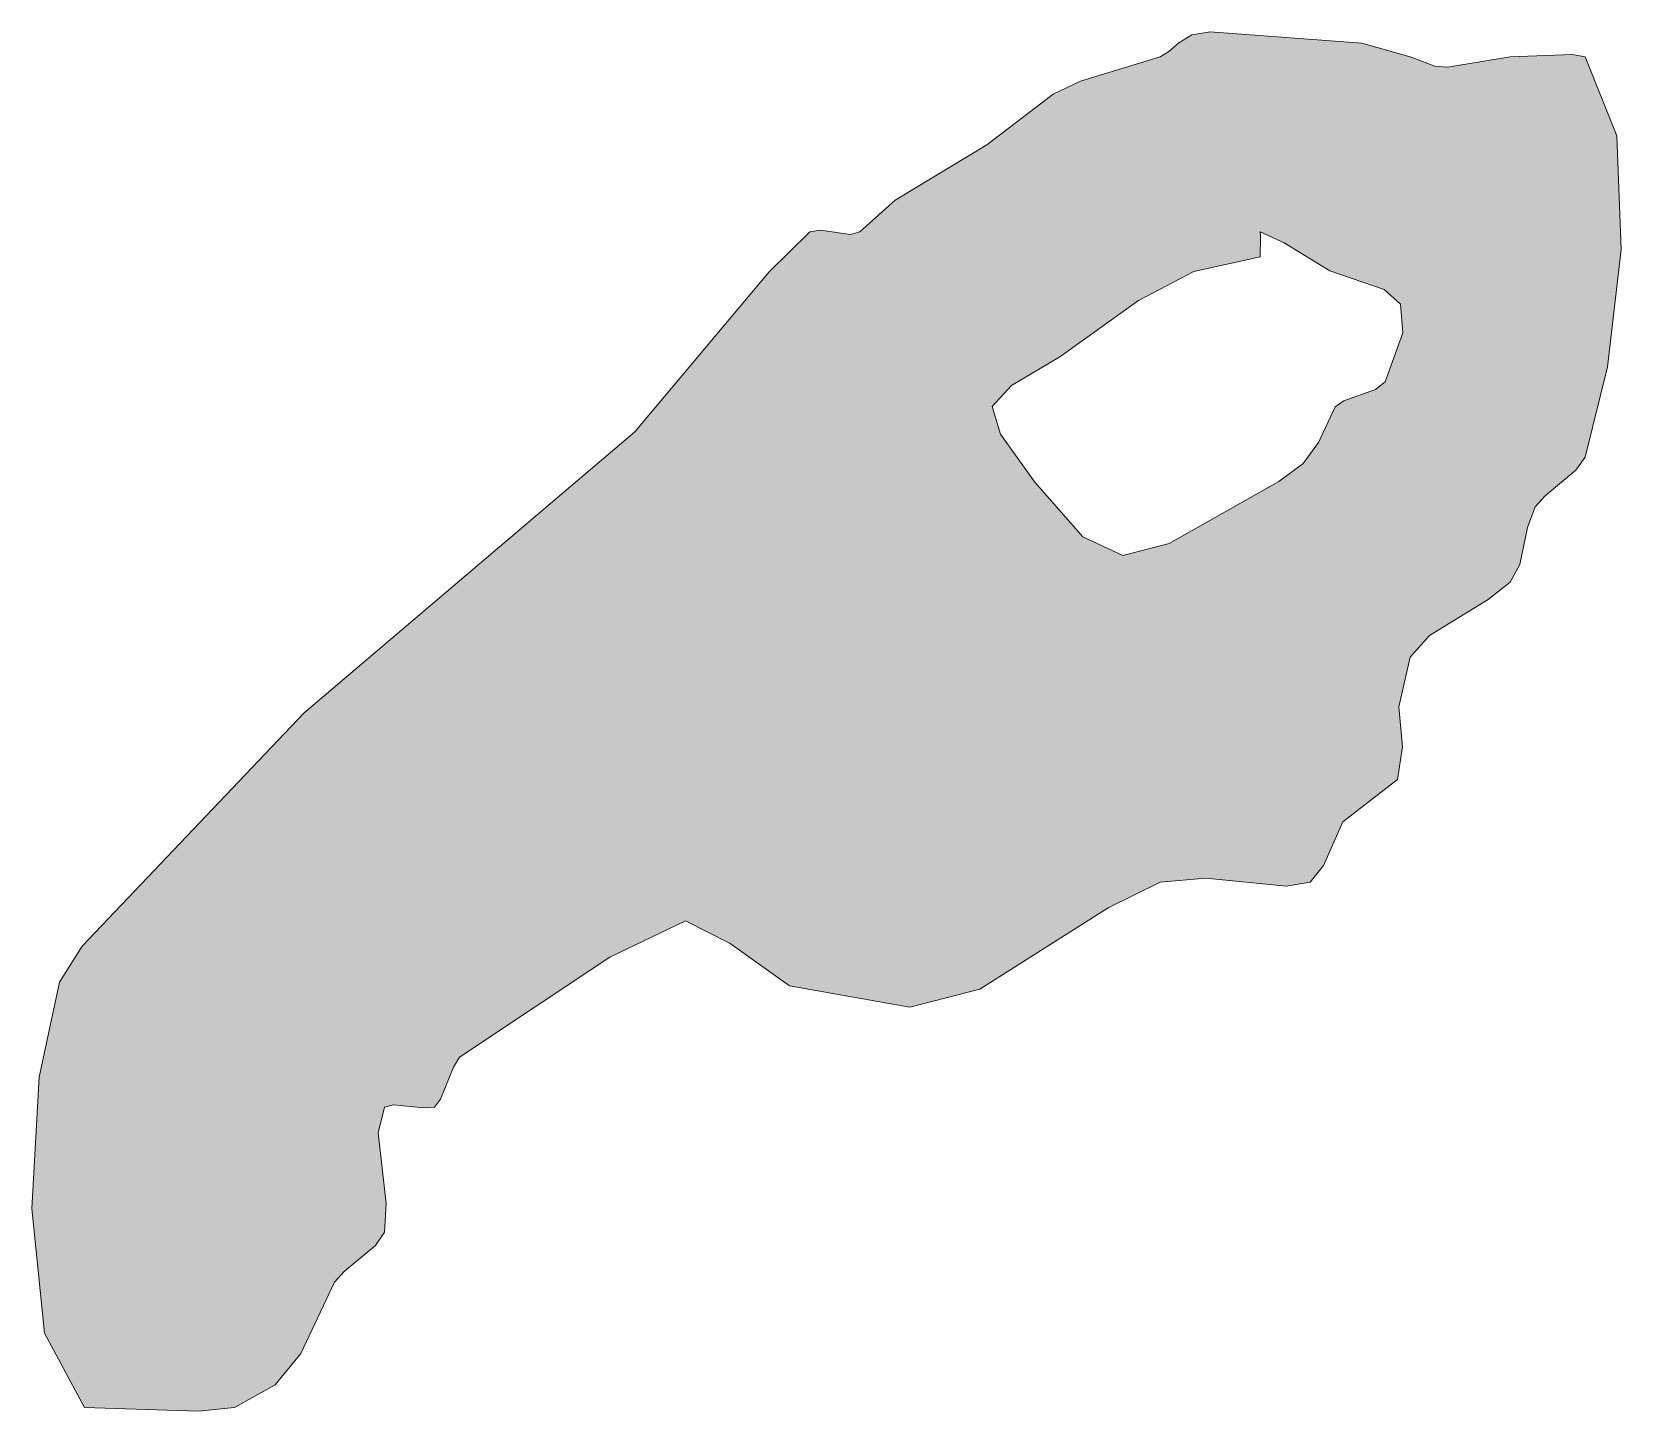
# Model space of a CAD drawing. Header units: inches. Extents: x -493 to 494, y -382 to 902.
# Drawn here: x -51.97 to -45.24, y 383.49 to 389.33 of the extents above; entities that cross this region are included whole.
import ezdxf

# ---------------------------------------------------------------- set-up
doc = ezdxf.new("R2010")
doc.units = ezdxf.units.IN
doc.header["$MEASUREMENT"] = 0
doc.layers.add('Layer 1', color=7, linetype='Continuous')

msp = doc.modelspace()

# ---------------------------------------------------------------- hatches: boundary and pattern name
at = {"layer": 'Layer 1', "true_color": 0xffffff}
h = msp.add_hatch(color=7, dxfattribs=at)
edge = h.paths.add_edge_path()
edge.add_spline(control_points=[(-47.1953, 389.2231), (-47.1953, 389.2231), (-47.1582, 389.2451), (-47.1582, 389.2451), (-47.1582, 389.2451), (-47.1162, 389.2827), (-47.1162, 389.2827), (-47.1162, 389.2827), (-47.061, 389.3169), (-47.061, 389.3169), (-47.061, 389.3169), (-46.9834, 389.3291), (-46.9834, 389.3291), (-46.9834, 389.3291), (-46.3418, 389.2803), (-46.3418, 389.2803), (-46.3418, 389.2803), (-46.1367, 389.2231), (-46.1367, 389.2231), (-46.1367, 389.2231), (-46.0327, 389.1836), (-46.0327, 389.1836), (-46.0327, 389.1836), (-45.9785, 389.1787), (-45.9785, 389.1787), (-45.9785, 389.1787), (-45.7129, 389.2231), (-45.7129, 389.2231), (-45.7129, 389.2231), (-45.4492, 389.2334), (-45.4492, 389.2334), (-45.4492, 389.2334), (-45.3955, 389.2231), (-45.3955, 389.2231), (-45.3955, 389.2231), (-45.2617, 388.8882), (-45.2617, 388.8882), (-45.2617, 388.8882), (-45.2432, 388.4072), (-45.2432, 388.4072), (-45.2432, 388.4072), (-45.3008, 387.9111), (-45.3008, 387.9111), (-45.3008, 387.9111), (-45.3955, 387.5288), (-45.3955, 387.5288), (-45.3955, 387.5288), (-45.4346, 387.4736), (-45.4346, 387.4736), (-45.4346, 387.4736), (-45.5645, 387.3647), (-45.5645, 387.3647), (-45.5645, 387.3647), (-45.6074, 387.3174), (-45.6074, 387.3174), (-45.6074, 387.3174), (-45.6401, 387.2305), (-45.6401, 387.2305), (-45.6401, 387.2305), (-45.6724, 387.0732), (-45.6724, 387.0732), (-45.6724, 387.0732), (-45.7129, 386.9995), (-45.7129, 386.9995), (-45.7129, 386.9995), (-45.8057, 386.9253), (-45.8057, 386.9253), (-45.8057, 386.9253), (-46.0552, 386.7734), (-46.0552, 386.7734), (-46.0552, 386.7734), (-46.1367, 386.6816), (-46.1367, 386.6816), (-46.1367, 386.6816), (-46.1841, 386.4717), (-46.1841, 386.4717), (-46.1841, 386.4717), (-46.1685, 386.3022), (-46.1685, 386.3022), (-46.1685, 386.3022), (-46.1899, 386.1641), (-46.1899, 386.1641), (-46.1899, 386.1641), (-46.4209, 385.9839), (-46.4209, 385.9839), (-46.4209, 385.9839), (-46.5029, 385.7993), (-46.5029, 385.7993), (-46.5029, 385.7993), (-46.5601, 385.729), (-46.5601, 385.729), (-46.5601, 385.729), (-46.6621, 385.7114), (-46.6621, 385.7114), (-46.6621, 385.7114), (-47.002, 385.7461), (-47.002, 385.7461), (-47.002, 385.7461), (-47.1953, 385.729), (-47.1953, 385.729), (-47.1953, 385.729), (-47.4146, 385.6201), (-47.4146, 385.6201), (-47.4146, 385.6201), (-47.9575, 385.2759), (-47.9575, 385.2759), (-47.9575, 385.2759), (-48.2544, 385.1997), (-48.2544, 385.1997), (-48.2544, 385.1997), (-48.7637, 385.2905), (-48.7637, 385.2905), (-48.7637, 385.2905), (-49.0156, 385.4688), (-49.0156, 385.4688), (-49.0156, 385.4688), (-49.2041, 385.5659), (-49.2041, 385.5659), (-49.2041, 385.5659), (-49.5249, 385.4111), (-49.5249, 385.4111), (-49.5249, 385.4111), (-50.1602, 384.9878), (-50.1602, 384.9878), (-50.1602, 384.9878), (-50.1855, 384.9453), (-50.1855, 384.9453), (-50.1855, 384.9453), (-50.2417, 384.811), (-50.2417, 384.811), (-50.2417, 384.811), (-50.2661, 384.7759), (-50.2661, 384.7759), (-50.2661, 384.7759), (-50.311, 384.7734), (-50.311, 384.7734), (-50.311, 384.7734), (-50.4404, 384.7861), (-50.4404, 384.7861), (-50.4404, 384.7861), (-50.4775, 384.7759), (-50.4775, 384.7759), (-50.4775, 384.7759), (-50.5049, 384.668), (-50.5049, 384.668), (-50.5049, 384.668), (-50.4717, 384.3682), (-50.4717, 384.3682), (-50.4717, 384.3682), (-50.4775, 384.2466), (-50.4775, 384.2466), (-50.4775, 384.2466), (-50.5156, 384.1914), (-50.5156, 384.1914), (-50.5156, 384.1914), (-50.647, 384.0815), (-50.647, 384.0815), (-50.647, 384.0815), (-50.6895, 384.0352), (-50.6895, 384.0352), (-50.6895, 384.0352), (-50.832, 383.7329), (-50.832, 383.7329), (-50.832, 383.7329), (-50.9404, 383.6006), (-50.9404, 383.6006), (-50.9404, 383.6006), (-51.1128, 383.5054), (-51.1128, 383.5054), (-51.1128, 383.5054), (-51.2676, 383.4893), (-51.2676, 383.4893), (-51.2676, 383.4893), (-51.748, 383.5054), (-51.748, 383.5054), (-51.748, 383.5054), (-51.918, 383.8203), (-51.918, 383.8203), (-51.918, 383.8203), (-51.9712, 384.3472), (-51.9712, 384.3472), (-51.9712, 384.3472), (-51.9395, 384.9033), (-51.9395, 384.9033), (-51.9395, 384.9033), (-51.854, 385.3057), (-51.854, 385.3057), (-51.854, 385.3057), (-51.7578, 385.4575), (-51.7578, 385.4575), (-51.7578, 385.4575), (-50.8179, 386.4453), (-50.8179, 386.4453), (-50.8179, 386.4453), (-49.4189, 387.6348), (-49.4189, 387.6348), (-49.4189, 387.6348), (-48.8496, 388.3135), (-48.8496, 388.3135), (-48.8496, 388.3135), (-48.6777, 388.4819), (-48.6777, 388.4819), (-48.6777, 388.4819), (-48.6328, 388.4888), (-48.6328, 388.4888), (-48.6328, 388.4888), (-48.5059, 388.4712), (-48.5059, 388.4712), (-48.5059, 388.4712), (-48.4658, 388.4819), (-48.4658, 388.4819), (-48.4658, 388.4819), (-48.3164, 388.6157), (-48.3164, 388.6157), (-48.3164, 388.6157), (-47.9282, 388.8506), (-47.9282, 388.8506), (-47.9282, 388.8506), (-47.6484, 389.0654), (-47.6484, 389.0654), (-47.6484, 389.0654), (-47.5317, 389.1206), (-47.5317, 389.1206), (-47.5317, 389.1206), (-47.1953, 389.2231), (-47.1953, 389.2231), (-47.1953, 389.2231), (-47.1953, 389.2231), (-47.1953, 389.2231), (-47.1953, 389.2231), (-47.1953, 389.2231), (-47.1953, 389.2231)], knot_values=[0, 0, 0, 0, 1, 1, 1, 2, 2, 2, 3, 3, 3, 4, 4, 4, 5, 5, 5, 6, 6, 6, 7, 7, 7, 8, 8, 8, 9, 9, 9, 10, 10, 10, 11, 11, 11, 12, 12, 12, 13, 13, 13, 14, 14, 14, 15, 15, 15, 16, 16, 16, 17, 17, 17, 18, 18, 18, 19, 19, 19, 20, 20, 20, 21, 21, 21, 22, 22, 22, 23, 23, 23, 24, 24, 24, 25, 25, 25, 26, 26, 26, 27, 27, 27, 28, 28, 28, 29, 29, 29, 30, 30, 30, 31, 31, 31, 32, 32, 32, 33, 33, 33, 34, 34, 34, 35, 35, 35, 36, 36, 36, 37, 37, 37, 38, 38, 38, 39, 39, 39, 40, 40, 40, 41, 41, 41, 42, 42, 42, 43, 43, 43, 44, 44, 44, 45, 45, 45, 46, 46, 46, 47, 47, 47, 48, 48, 48, 49, 49, 49, 50, 50, 50, 51, 51, 51, 52, 52, 52, 53, 53, 53, 54, 54, 54, 55, 55, 55, 56, 56, 56, 57, 57, 57, 58, 58, 58, 59, 59, 59, 60, 60, 60, 61, 61, 61, 62, 62, 62, 63, 63, 63, 64, 64, 64, 65, 65, 65, 66, 66, 66, 67, 67, 67, 68, 68, 68, 69, 69, 69, 70, 70, 70, 71, 71, 71, 72, 72, 72, 73, 73, 73, 74, 74, 74, 75, 75, 75, 76, 76, 76, 77, 77, 77, 77], degree=3, periodic=1)
h.paths.add_polyline_path([(-46.772, 388.376), (-47.0518, 388.314), (-47.2871, 388.1909), (-47.6191, 387.9526), (-47.8242, 387.832), (-47.9062, 387.7427), (-47.8711, 387.626), (-47.7246, 387.4229), (-47.522, 387.1909), (-47.3521, 387.1123), (-47.1572, 387.1626), (-46.6929, 387.4253), (-46.5898, 387.501), (-46.5249, 387.5908), (-46.4541, 387.7407), (-46.417, 387.7666), (-46.2827, 387.8154), (-46.2422, 387.8467), (-46.167, 388.0547), (-46.1772, 388.1758), (-46.2466, 388.2378), (-46.4766, 388.3174), (-46.6699, 388.4355), (-46.772, 388.4819), (-46.7705, 388.4648)])

# ---------------------------------------------------------------- linework, layer by layer
at = {"layer": 'Layer 1', "lineweight": 0}
msp.add_lwpolyline([(-46.772, 388.376), (-46.772, 388.376), (-47.0518, 388.314), (-47.2871, 388.1909), (-47.6191, 387.9526), (-47.8242, 387.832), (-47.9062, 387.7427), (-47.8711, 387.626), (-47.7246, 387.4229), (-47.522, 387.1909), (-47.3521, 387.1123), (-47.1572, 387.1626), (-46.6929, 387.4253), (-46.5898, 387.501), (-46.5249, 387.5908), (-46.4541, 387.7407), (-46.417, 387.7666), (-46.2827, 387.8154), (-46.2422, 387.8467), (-46.167, 388.0547), (-46.1772, 388.1758), (-46.2466, 388.2378), (-46.4766, 388.3174), (-46.6699, 388.4355), (-46.772, 388.4819), (-46.7705, 388.4648), (-46.772, 388.376), (-46.772, 388.376)], dxfattribs=at)
msp.add_open_spline([(-47.1953, 389.2231), (-47.1953, 389.2231), (-47.1582, 389.2451), (-47.1582, 389.2451), (-47.1582, 389.2451), (-47.1162, 389.2827), (-47.1162, 389.2827), (-47.1162, 389.2827), (-47.061, 389.3169), (-47.061, 389.3169), (-47.061, 389.3169), (-46.9834, 389.3291), (-46.9834, 389.3291), (-46.9834, 389.3291), (-46.3418, 389.2803), (-46.3418, 389.2803), (-46.3418, 389.2803), (-46.1367, 389.2231), (-46.1367, 389.2231), (-46.1367, 389.2231), (-46.0327, 389.1836), (-46.0327, 389.1836), (-46.0327, 389.1836), (-45.9785, 389.1787), (-45.9785, 389.1787), (-45.9785, 389.1787), (-45.7129, 389.2231), (-45.7129, 389.2231), (-45.7129, 389.2231), (-45.4492, 389.2334), (-45.4492, 389.2334), (-45.4492, 389.2334), (-45.3955, 389.2231), (-45.3955, 389.2231), (-45.3955, 389.2231), (-45.2617, 388.8882), (-45.2617, 388.8882), (-45.2617, 388.8882), (-45.2432, 388.4072), (-45.2432, 388.4072), (-45.2432, 388.4072), (-45.3008, 387.9111), (-45.3008, 387.9111), (-45.3008, 387.9111), (-45.3955, 387.5288), (-45.3955, 387.5288), (-45.3955, 387.5288), (-45.4346, 387.4736), (-45.4346, 387.4736), (-45.4346, 387.4736), (-45.5645, 387.3647), (-45.5645, 387.3647), (-45.5645, 387.3647), (-45.6074, 387.3174), (-45.6074, 387.3174), (-45.6074, 387.3174), (-45.6401, 387.2305), (-45.6401, 387.2305), (-45.6401, 387.2305), (-45.6724, 387.0732), (-45.6724, 387.0732), (-45.6724, 387.0732), (-45.7129, 386.9995), (-45.7129, 386.9995), (-45.7129, 386.9995), (-45.8057, 386.9253), (-45.8057, 386.9253), (-45.8057, 386.9253), (-46.0552, 386.7734), (-46.0552, 386.7734), (-46.0552, 386.7734), (-46.1367, 386.6816), (-46.1367, 386.6816), (-46.1367, 386.6816), (-46.1841, 386.4717), (-46.1841, 386.4717), (-46.1841, 386.4717), (-46.1685, 386.3022), (-46.1685, 386.3022), (-46.1685, 386.3022), (-46.1899, 386.1641), (-46.1899, 386.1641), (-46.1899, 386.1641), (-46.4209, 385.9839), (-46.4209, 385.9839), (-46.4209, 385.9839), (-46.5029, 385.7993), (-46.5029, 385.7993), (-46.5029, 385.7993), (-46.5601, 385.729), (-46.5601, 385.729), (-46.5601, 385.729), (-46.6621, 385.7114), (-46.6621, 385.7114), (-46.6621, 385.7114), (-47.002, 385.7461), (-47.002, 385.7461), (-47.002, 385.7461), (-47.1953, 385.729), (-47.1953, 385.729), (-47.1953, 385.729), (-47.4146, 385.6201), (-47.4146, 385.6201), (-47.4146, 385.6201), (-47.9575, 385.2759), (-47.9575, 385.2759), (-47.9575, 385.2759), (-48.2544, 385.1997), (-48.2544, 385.1997), (-48.2544, 385.1997), (-48.7637, 385.2905), (-48.7637, 385.2905), (-48.7637, 385.2905), (-49.0156, 385.4688), (-49.0156, 385.4688), (-49.0156, 385.4688), (-49.2041, 385.5659), (-49.2041, 385.5659), (-49.2041, 385.5659), (-49.5249, 385.4111), (-49.5249, 385.4111), (-49.5249, 385.4111), (-50.1602, 384.9878), (-50.1602, 384.9878), (-50.1602, 384.9878), (-50.1855, 384.9453), (-50.1855, 384.9453), (-50.1855, 384.9453), (-50.2417, 384.811), (-50.2417, 384.811), (-50.2417, 384.811), (-50.2661, 384.7759), (-50.2661, 384.7759), (-50.2661, 384.7759), (-50.311, 384.7734), (-50.311, 384.7734), (-50.311, 384.7734), (-50.4404, 384.7861), (-50.4404, 384.7861), (-50.4404, 384.7861), (-50.4775, 384.7759), (-50.4775, 384.7759), (-50.4775, 384.7759), (-50.5049, 384.668), (-50.5049, 384.668), (-50.5049, 384.668), (-50.4717, 384.3682), (-50.4717, 384.3682), (-50.4717, 384.3682), (-50.4775, 384.2466), (-50.4775, 384.2466), (-50.4775, 384.2466), (-50.5156, 384.1914), (-50.5156, 384.1914), (-50.5156, 384.1914), (-50.647, 384.0815), (-50.647, 384.0815), (-50.647, 384.0815), (-50.6895, 384.0352), (-50.6895, 384.0352), (-50.6895, 384.0352), (-50.832, 383.7329), (-50.832, 383.7329), (-50.832, 383.7329), (-50.9404, 383.6006), (-50.9404, 383.6006), (-50.9404, 383.6006), (-51.1128, 383.5054), (-51.1128, 383.5054), (-51.1128, 383.5054), (-51.2676, 383.4893), (-51.2676, 383.4893), (-51.2676, 383.4893), (-51.748, 383.5054), (-51.748, 383.5054), (-51.748, 383.5054), (-51.918, 383.8203), (-51.918, 383.8203), (-51.918, 383.8203), (-51.9712, 384.3472), (-51.9712, 384.3472), (-51.9712, 384.3472), (-51.9395, 384.9033), (-51.9395, 384.9033), (-51.9395, 384.9033), (-51.854, 385.3057), (-51.854, 385.3057), (-51.854, 385.3057), (-51.7578, 385.4575), (-51.7578, 385.4575), (-51.7578, 385.4575), (-50.8179, 386.4453), (-50.8179, 386.4453), (-50.8179, 386.4453), (-49.4189, 387.6348), (-49.4189, 387.6348), (-49.4189, 387.6348), (-48.8496, 388.3135), (-48.8496, 388.3135), (-48.8496, 388.3135), (-48.6777, 388.4819), (-48.6777, 388.4819), (-48.6777, 388.4819), (-48.6328, 388.4888), (-48.6328, 388.4888), (-48.6328, 388.4888), (-48.5059, 388.4712), (-48.5059, 388.4712), (-48.5059, 388.4712), (-48.4658, 388.4819), (-48.4658, 388.4819), (-48.4658, 388.4819), (-48.3164, 388.6157), (-48.3164, 388.6157), (-48.3164, 388.6157), (-47.9282, 388.8506), (-47.9282, 388.8506), (-47.9282, 388.8506), (-47.6484, 389.0654), (-47.6484, 389.0654), (-47.6484, 389.0654), (-47.5317, 389.1206), (-47.5317, 389.1206), (-47.5317, 389.1206), (-47.1953, 389.2231), (-47.1953, 389.2231), (-47.1953, 389.2231), (-47.1953, 389.2231), (-47.1953, 389.2231), (-47.1953, 389.2231), (-47.1953, 389.2231), (-47.1953, 389.2231)], degree=3, knots=[0, 0, 0, 0, 1, 1, 1, 2, 2, 2, 3, 3, 3, 4, 4, 4, 5, 5, 5, 6, 6, 6, 7, 7, 7, 8, 8, 8, 9, 9, 9, 10, 10, 10, 11, 11, 11, 12, 12, 12, 13, 13, 13, 14, 14, 14, 15, 15, 15, 16, 16, 16, 17, 17, 17, 18, 18, 18, 19, 19, 19, 20, 20, 20, 21, 21, 21, 22, 22, 22, 23, 23, 23, 24, 24, 24, 25, 25, 25, 26, 26, 26, 27, 27, 27, 28, 28, 28, 29, 29, 29, 30, 30, 30, 31, 31, 31, 32, 32, 32, 33, 33, 33, 34, 34, 34, 35, 35, 35, 36, 36, 36, 37, 37, 37, 38, 38, 38, 39, 39, 39, 40, 40, 40, 41, 41, 41, 42, 42, 42, 43, 43, 43, 44, 44, 44, 45, 45, 45, 46, 46, 46, 47, 47, 47, 48, 48, 48, 49, 49, 49, 50, 50, 50, 51, 51, 51, 52, 52, 52, 53, 53, 53, 54, 54, 54, 55, 55, 55, 56, 56, 56, 57, 57, 57, 58, 58, 58, 59, 59, 59, 60, 60, 60, 61, 61, 61, 62, 62, 62, 63, 63, 63, 64, 64, 64, 65, 65, 65, 66, 66, 66, 67, 67, 67, 68, 68, 68, 69, 69, 69, 70, 70, 70, 71, 71, 71, 72, 72, 72, 73, 73, 73, 74, 74, 74, 75, 75, 75, 76, 76, 76, 77, 77, 77, 77], dxfattribs=at)

doc.saveas('drawing.dxf')
